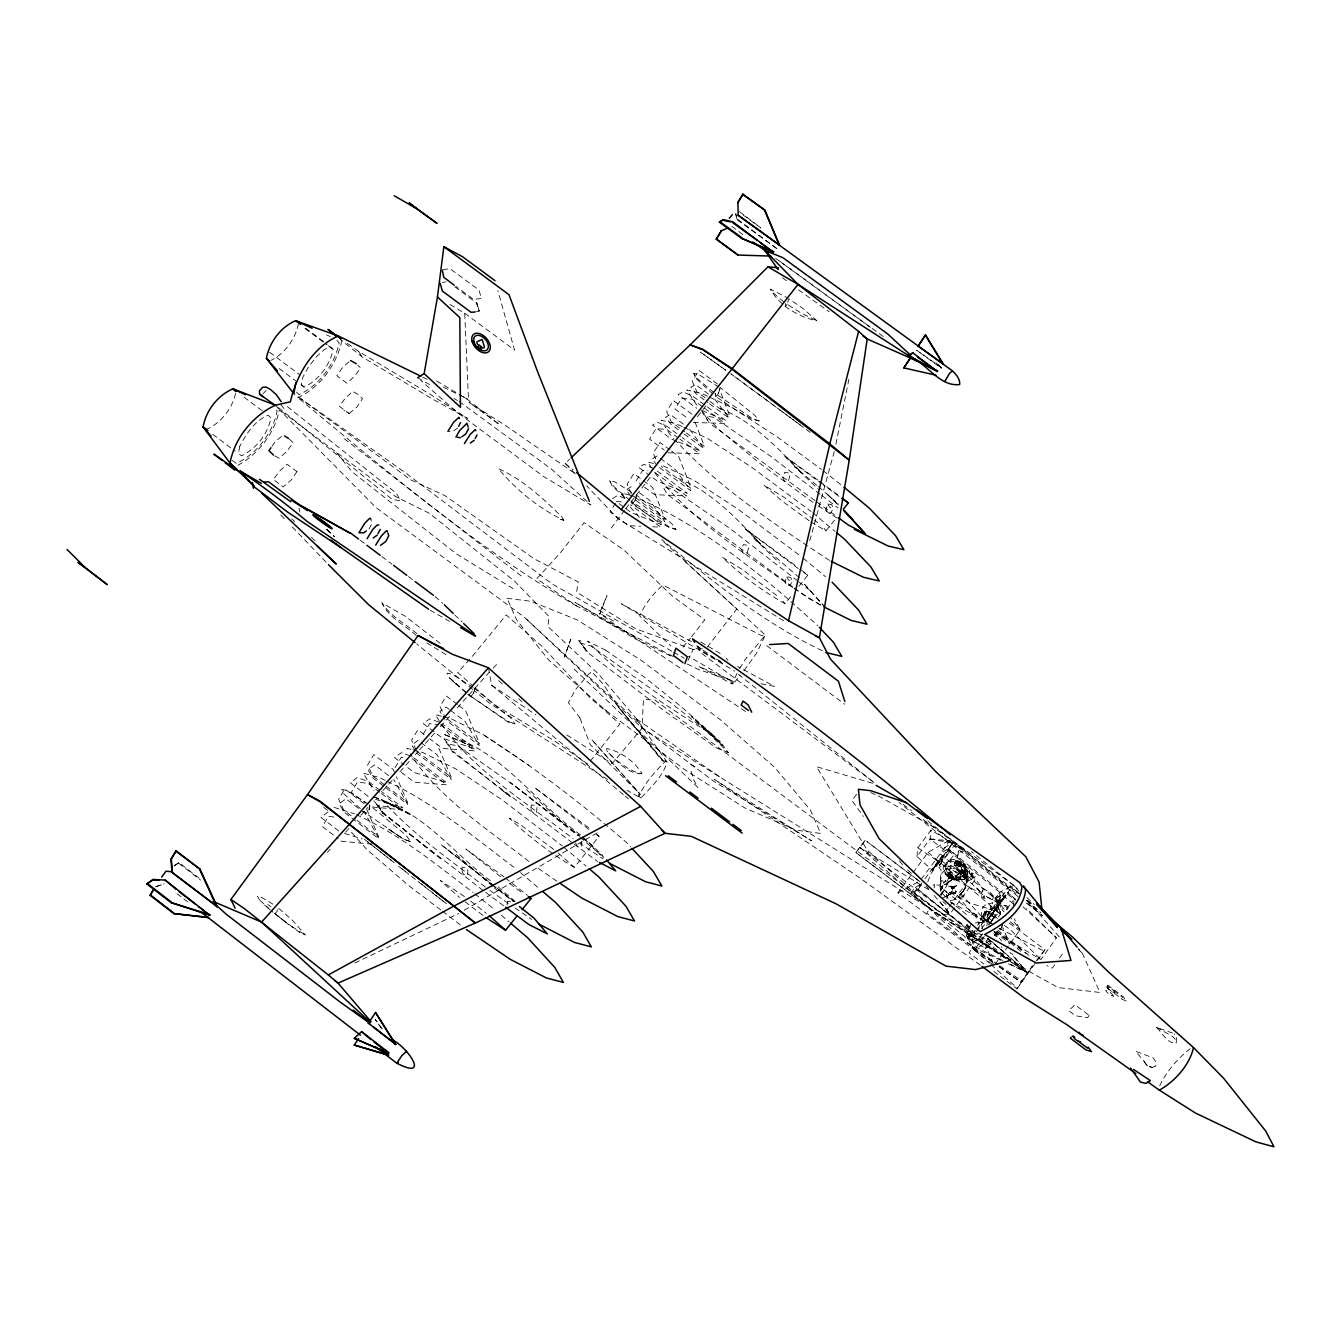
<?xml version="1.0" encoding="UTF-8"?>
<svg xmlns="http://www.w3.org/2000/svg" width="1341" height="1341" viewBox="0 0 1341 1341"><rect width="100%" height="100%" fill="white"/><g stroke="black" fill="none" stroke-linecap="round" stroke-linejoin="round"><path stroke-width="0.75" stroke-dasharray="5 3.75" d="M507.518 903.398L507.518 901.739L509.262 901.219L511.541 902.392M827.917 503.981L829.543 507.267L833.163 507.853L831.655 504.652L827.917 503.981L825.754 509.446L827.363 512.715L830.967 513.285L833.163 507.853M964.229 867.376C965.084 873.41 958.765 878.187 953.183 878.271L951.188 877.031L950.987 877.936C954.658 881.523 962.687 879.763 963.559 874.466A2.716 0.939 -74.4 0 1 963.609 872.22L963.089 867.644L960.324 863.436L964.497 868.046L964.28 877.416L956.451 869.203L965.52 874.567L965.403 873.041L959.938 867.945L953.401 868.499L959.536 870.577L964.28 877.416L966.945 869.421L963.81 876.779L965.017 876.997L960.307 873.494L960.793 874.315L959.469 871.097M786.882 576.764L788.525 580.1L792.196 580.67L790.67 577.418L786.882 576.764L784.921 581.877L786.547 585.196L790.184 585.782L792.196 580.67M966.559 876.612L965.403 873.041L959.804 873.527L957.172 875.422M950.199 900.347C963.341 900.75 968.906 878.606 966.576 875.505M1013.746 906.097L1013.913 900.398L1012.706 900.683L1013.913 900.398M953.133 891.916L949.177 892.352L955.747 893.525L955.815 891.312L954.306 888.396L944.315 884.507L941.885 878.506L940.376 885.814L941.315 889.586L945.841 880.115L941.013 888.228L942.958 884.993L941.315 889.586M575.557 842.835L577.183 846.389L579.396 847.344L581.005 846.959L581.96 841.41M985.417 915.97L986.171 911.142L985.652 912.014L995.173 915.048L990.58 922.625L982.936 918.769L981.327 913.657L982.802 907.639L985.333 904.873L992.91 902.711L990.681 905.98C994.05 919.825 989.004 897.129 991.15 909.466L970.75 903.381L955.882 896.123L947.819 890.407M964.28 877.416L964.715 869.907L963.022 876.243L956.954 879.83M369.446 805.002L369.144 809.713L366.21 813.216L363.713 811.808L403.239 838.896L410.581 841.679L406.189 835.359L371.071 806.293M946.36 894.212L948.154 899.124M506.948 598.304L530.768 601.271L577.032 619.793L641.501 660.526L720.117 719.547L774.428 767.102L810.484 810.165L820.692 833.432L795.884 830.096L744.808 807.919L684.396 769.432L606.199 710.713L548.938 660.292L516.603 619.911L507.032 598.153M916.976 856.513L917.797 847.78L931.023 830.096L952.831 843.221L932.381 870.242L916.976 856.513L930.084 838.946L931.023 830.096M959.05 865.247L956.485 862.481M981.562 928.676L1013.36 885.043L971.303 851.535M990.396 943.762L984.948 947.97L967.615 937.912L968.856 934.878L975.024 931.241L967.9 936.32L973.516 932.213L989.49 941.768L991.15 943.662L987.01 947.769L984.948 947.97L985.92 948.439M984.998 898.353L984.143 895.604L983.406 897.129L986.205 896.743L992.256 899.727L992.793 895.419L990.697 892.804L981.78 887.558L969.325 870.711L969.895 873.762L969.308 869.672L965.269 866.185L960.692 871.097L965.554 877.869L980.774 892.301L981.914 896.911L984.277 898.319M507.082 905.242L507.518 901.739M1172.554 1033.106L1156.462 1027.323C1162.429 1032.872 1166.704 1043.533 1176.124 1043.063L1176.694 1037.012L1174.297 1033.844M965.688 887.356L962.134 892.737L965.688 887.356L966.76 879.763M934.124 887.776L934.694 884.54L933.101 885.144L940.292 884.993L941.03 869.991L939.018 867.577L944.5 855.592L931.023 873.544L927.536 882.512M235.58 393.332C232.278 408.586 220.829 423.169 206.397 429.438M369.06 809.813L369.898 805.203M835.896 444.189L849.322 377.156M298.44 323.617C295.489 338.837 284.879 353.706 270.848 360.444M341.854 340.513C336.842 364.266 320.113 387.448 297.87 397.674L293.863 393.718M275.391 405.183L279.33 409.692L395.712 496.639L429.355 513.285L514.626 581.24L549.173 616.676L547.849 626.532L598.723 674.238L636.791 719.162L667.097 762.141C662.957 776.355 650.72 787.418 640.948 798.063L626.951 790.302M982.685 891.078L982.987 889.753L981.226 893.743L982.685 891.078L982.048 892.151M984.612 911.193L982.936 918.769L984.612 911.21L991.334 912.182M310.659 364.149L316.325 356.823L324.438 349.498L330.607 346.749L333.222 349.515C329.718 365.138 318.789 380.442 304.038 387.096L299.06 383.392M474.764 688.553L473.574 693.431L470.825 696.717L467.741 694.219M942.103 898.269L957.273 891.095L953.25 893.29L951.624 887.004L956.586 885.546L953.049 888.06L951.138 893.257L945.941 896.777L951.138 893.257L953.049 888.06L956.586 885.546M809.78 540.708L834.588 450.425M715.826 396.567L718.39 393.5L720.083 387.398L754.782 415.308L759.14 420.906L752.402 419.381L736.88 410.648L715.826 396.567L715.105 393.349M636.606 495.533L635.031 500.763L632.432 503.847L631.51 501.601M787.67 302.362L788.793 298.725L803.477 308.832L816.904 320.784C799.169 317.197 779.138 305.698 770.455 289.153L787.1 297.652M992.96 912.886C988.803 917.143 994.251 909.584 992.524 913.959L997.386 918.619M969.962 926.832L966.475 936.035L976.449 940.795L982.383 933.872L980.372 937.745L976.449 940.795L971.119 939.924L966.475 936.035L969.359 926.899M718.39 393.5L720.251 387.901M1002.9 923.211L1000.688 929.581L1002.833 923.58M640.948 798.063L638.852 796.386C644.719 782.96 655.464 770.974 665.823 761.001L667.097 762.141M1159.714 1085.791C1166.536 1071.275 1177.582 1058.518 1190.238 1048.712M966.475 936.035L971.202 923.614L983.439 921.703L978.125 923.362L976.03 926.095M966.509 874.047L965.369 875.74L966.241 878.003L967.951 876.226L966.509 874.047L967.951 876.226M966.962 874.148L965.721 875.991L966.593 878.271M967.498 876.126C970.113 849.825 925.726 860.419 951.037 879.109C952.864 880.618 954.289 877.835 956.183 879.009M986.138 911.696L983.556 918.451L992.927 924.519M940.527 891.128L942.639 885.881M958.061 861.458C949.378 859.782 964.246 871.834 958.631 862.933C948.053 859.514 964.481 871.013 959.938 862.531M960.977 864.995C961.698 870.091 953.803 861.006 957.591 861.24M950.886 877.802C953.317 878.875 945.522 871.03 948.02 876.746M950.417 877.584C956.519 880.266 942.958 870.141 948.271 875.991M963.726 874.567L966.241 869.035L964.9 867.543L969.359 873.427L966.241 869.035M688 660.325L693.146 649.463L702.516 648.86M948.137 872.17C954.842 885.429 954.725 865.465 946.796 874.148M948.791 872.639C954.272 883.434 953.233 866.035 947.299 874.835M369.06 529.058L371.993 523.208L370.77 519.068M992.256 899.727L993.43 897.38L992.793 895.419L993.245 897.9L990.278 893.693M941.013 895.637L946.997 885.094L953.92 877.115L953.702 878.59L998.877 903.298L996.883 912.919L990.563 922.625L992.809 918.92M736.98 673.484L732.169 683.91L698.912 666.511L734.851 681.882L740.131 675.411M958.765 866.839L960.575 864.057L959.586 862.263M308.396 367.082L302.898 377.106L301.373 384.465L304.038 387.096M1007.091 981.411L1016.998 988.837L1034.732 962.67M941.801 894.212L944.165 889.938L941.449 893.894M174.213 866.035L178.906 862.598L200.899 879.545M737.6 219.27L778.216 249.61L737.265 219.84L735.84 213.454M395.075 767.605L401.244 757.313L404.865 757.732M946.394 898.235L949.713 892.737M1005.867 896.056L1005.398 895L1003.437 897.112L1005.415 895.771L1000.42 902.811L1005.867 896.056L1005.029 895.486L1001.425 900.465M423.354 733.946L429.573 723.62L438.591 724.643M1005.398 895L1005.214 896.09M615.435 503.21L610.054 511.927L628.611 525.706L640.629 526.242M636.087 480.966L642.574 470.49L647.921 470.892M739.662 668.505L745.345 659.336L765.325 635.064L661.331 539.669M1000.906 960.324L972.678 947.148L969.107 952.915L983.976 964.062M993.731 912.651L991.988 914.411L991.234 913.841L986.708 920.043L987.479 920.613L989.926 917.931L993.731 912.651L992.658 911.897L1000.051 902.577L993.698 910.69M993.396 913.171L992.374 912.903L995.173 915.048M707.227 647.116L736.745 609.099L685.435 561.778M941.768 367.752L916.523 350.202L941.416 368.289L936.219 362.087M947.081 876.478L948.02 875.79M960.575 863.001L959.804 864.14C970.549 867.878 959.787 884.49 952.227 875.438C949.881 879.629 945.958 870.091 951.121 873.762C951.875 881.154 967.766 881.925 967.733 872.605M951.087 878.254L952.68 875.874M951.792 878.657L953.35 876.343M955.546 861.14L954.222 863.118L956.435 863.151M956.351 861.375C950.098 865.683 962.536 869.571 958.781 863.453C953.166 858.776 957.189 868.767 959.133 865.012M271.955 446.318L274.972 442.01L283.068 435.037M1054.747 964.799L1052.367 968.135L1046.801 965.52M1059.507 958.128L1064.268 951.456M994.519 931.945L1040.901 959.536L1056.406 937.895L1026.334 908.343M960.106 878.288C960.407 874.416 966.928 878.573 968.789 879.88C967.9 882.613 957.491 879.562 960.877 876.31M998.207 917.21L1000.487 914.059L995.29 898.604L999.716 892.435L1013.36 885.043L1019.344 890.625M999.011 966.811L1020.803 982.182L1032.436 965.939M1016.998 988.837L1044.974 949.78L1008.834 922.742M995.19 964.196L1020.099 929.749L1014.215 918.669M611.211 528.052L624.403 510.468M865.213 840.237L859.883 847.428L929.883 908.645L926.732 913.037L992.591 961.648M994.352 935.75L996.749 932.431M989.205 918.87L988.434 918.3L992.625 912.601M987.177 919.457L991.401 914.445M1000.101 901.688L1003.822 897.397M987.479 920.613L992.759 913.187M997.067 905.862L999.498 904.069L993.413 912.467L1000.822 903.147L999.665 902.242L1003.621 896.811L1004.392 897.38L1006.152 895.57M984.26 936.387L974.354 950.015L992.591 964.497M1006.873 909.03L1013.075 900.498M921.2 879.31L950.886 839.382L928.106 852.306L897.934 892.771L974.387 949.948L984.78 943.226L988.351 938.298M910.941 893.056L918.166 889.251L922.457 883.451L915.216 887.323L910.941 893.056L966.509 938.046L970.716 932.28L975.477 930.185M982.5 928.726L980.288 919.155L986.674 910.74L998.81 920.58M952.747 842.601L948.238 848.769L940.108 853.831L995.29 898.604L999.85 892.368L944.718 847.646L952.747 842.601L1008.382 887.742L974.237 934.677L966.509 938.046M976.952 929.531L1002.213 894.883L1015.942 906.013M994.368 908.259L996.279 909.684L994.368 908.259L1000.235 900.213L1002.666 901.118M994.888 907.723L1000.755 899.694M997.821 905.091L998.509 904.152M922.021 882.696L914.528 892.788L943.444 914.445L947.97 908.31M949.093 906.784L968.236 880.769L939.438 859.263L923.262 881.02M932.381 870.242L952.831 843.221L930.084 838.946L946.293 851.501M939.337 865.347L950.283 850.663L954.557 853.865L946.897 864.191L941.902 867.258L939.337 865.347L942.622 860.989M787.117 304.172L785.658 306.117L785.424 303.2L800.56 312.721L816.904 320.784M950.283 850.663L946.964 855.072L949.512 856.983M744.087 670.567L756.659 653L765.325 635.064L761.688 635.684L662.873 585.011C653.335 593.543 644.87 604.087 639.657 615.888L670.818 646.01M939.505 895.637L943.695 890.072L940.376 885.814L946.31 892.067L943.829 890.005L988.803 925.005M863.99 841.846L855.86 852.574L929.883 908.645L1006.387 958.899M856.564 794.392L851.937 800.443L863.42 816.468M987.546 919.742L989.541 917.613M625.694 508.826L651.34 475.887M697.504 416.615L706.472 405.083M691.57 636.74L704.779 619.743L672.26 596.007L623.649 549.776L584.089 522.705L560.102 553.163L536.735 578.792L576.731 606.015L674.154 657.04M928.559 889.653L859.883 847.428L855.86 852.574L929.883 908.645M1106.426 987.362L1107.448 986.054L1109.56 987.63M990.01 923.463L997.335 914.143M939.438 859.263L942.203 855.776L947.752 854.485L932.414 869.169L943.645 854.955L956.837 844.076L965.771 850.563L958.362 852.591L957.39 857.603L958.48 850.915L957.876 856.195L964.045 866.521L974.806 880.182L949.914 914.042L943.444 914.445M1000.487 901.973L1002.582 899.694M553.699 849.406L519.654 824.162L509.479 818.194C528.941 836.901 551 853.731 574.3 867.342L599.092 836.315L596.963 834.286M776.69 595.505L742.797 569.824L722.346 557.269C741.07 575.105 762.493 591.079 785.021 603.735L791.358 595.806M798.951 586.302L807.818 575.222L800.376 569.238M810.903 521.967L825.972 530.852L835.912 518.464M1035.939 961.061L1044.974 949.78M954.423 879.21L955.68 877.668M470.708 696.616L473.557 693.23L474.211 688.268L510.603 717.854L515.078 723.922L508.155 722.129L468.68 694.856L507.77 721.274L515.078 723.922M632.248 503.864L634.913 500.679L636.338 494.93L671.657 523.526L675.981 529.41L669.31 527.65L653.603 518.531L632.248 503.864L631.158 501.115L668.991 526.745L675.981 529.41M682.938 647.116L690.397 638.249M590.291 761.185L619.911 723.972L589.638 697.27L542.636 646.932L506.244 614.949L471.144 657.76M966.241 878.003C964.565 881.372 948.07 880.082 956.703 877.048L951.758 879.947L958.765 873.259L956.049 878.841L957.558 873.678L950.652 868.767L949.545 869.136L950.735 867.895L947.986 872.622L954.725 878.221C939.79 883.266 941.851 850.01 959.402 862.129M360.846 815.244L367.82 807.466M383.191 790.352L387.381 785.692M388.773 784.133L392.963 779.473M399.953 771.695L409.726 760.816M415.324 754.581L418.107 751.48M419.515 749.921L434.87 732.823M440.468 726.587L451.632 714.15M457.214 707.931L489.348 672.159M327.388 852.373L330.188 849.289M345.492 832.308L349.666 827.665M469.786 659.252L457.7 672.545L473.021 685.989M262.937 393.902L266.138 390.399M275.006 913.69L276.984 911.578L277.604 907.321L292.338 920.194L305.463 934.995L301.004 933.654L275.006 913.69L288.399 924.435L305.463 934.995M493.153 668.187L498.215 662.873M999.665 902.242L1002.079 900.347M999.498 904.069L997.654 905.276M1000.822 903.147L998.442 905.561L997.687 904.991M994.083 910.975L995.542 909.5L992.658 911.897L994.988 909.516L995.76 910.086M986.708 920.043L989.088 918.183M575.188 473.859L565.198 463.399L569.707 459.108M945.841 884.674L953.92 877.115L945.841 884.674L952.881 878.808L957.122 879.679M349.146 413.548L356.941 406.91L362.523 398.663L358.231 394.455L352.75 391.371L345.291 398.21L339.357 406.239L349.146 413.548L343.95 410.329M349.046 361.835L342.894 367.099L336.826 375.715L346.883 383.224L354.862 376.016L360.645 368.004L357.695 365.138M328.025 812.026L320.935 817.323L340.161 832.023M418.04 740.366L411.721 744.976L415.744 751.53M960.357 864.459L957.943 865.414L956.485 862.9L955.245 863.034L955.982 865.297L958.815 866.47M1001.844 928.911L999.33 928.777M967.9 881.087C981.646 874.952 966.844 874.533 967.666 881.071M457.767 428.03L452.437 431.618L447.944 431.299M174.531 865.481L178.906 862.598M612.451 498.701L617.631 495.399L626.063 498.953M631.209 486.682L626.18 489.851L631.527 497.075M657.04 455.974L652.145 458.974L657.526 466.081M464.254 910.221L599.88 831.319M972.862 875.673C970.247 879.227 977.891 877.483 974.454 874.684C969.979 869.588 970.348 877.617 973.113 875.606M995.29 898.604L1003.923 893.961L948.238 848.769M897.934 892.771L918.116 881.959M977.321 925.29L979.215 924.033L975.393 915.869L978.176 916.557L978.846 915.467L972.225 913.037M354.795 963.006L458.723 913.489M996.195 897.699L1002.213 894.883M971.622 914.495L972.895 913.908M237.843 465.31C258.327 454.314 275.039 432.707 279.33 409.692L375.966 507.535L524.381 617.246L637.981 722.246L636.791 719.162L720.167 777.244M960.072 897.464L964.263 895.537M980.288 919.155L986.59 916.322L992.709 921.267M641.87 773.371C628.409 774.88 615.703 760.28 606.953 751.027L606.568 748.529C620.414 751.245 634.561 761.403 641.87 773.371L639.204 773.757L628.493 768.745L615.016 759.257L606.953 751.027M969.157 927.1L969.442 926.966A1.894 1.777 63.4 0 1 967.129 924.05M918.166 889.251L984.78 943.226L990.748 940.712L987.68 938.231M964.565 879.025L963.458 879.478M155.288 886.82L164.222 883.753M156.679 886.468L163.82 884.021M962.704 870.343C957.323 871.063 953.669 864.224 947.601 866.789L946.008 869.152L948.188 874.734L954.524 878.992M1151.986 1067.453L1155.808 1066.162L1155.959 1061.77L1153.092 1057.881L1135.676 1051.294L1147.578 1065.777L1151.986 1067.453L1146.689 1065.642L1144.208 1061.536L1147.578 1065.777M970.767 874.852C974.102 870.862 970.213 877.835 971.806 872.941M581.877 843.154L580.251 843.539L602.679 858.659M968.118 931.643L974.505 930.168M959.804 873.527L965.403 873.041M442.379 282.398L445.966 281.861M442.882 269.658L450.006 268.686L478.905 290.008L481.52 298.456L473.49 299.395L455.873 286.387M945.455 896.274L946.729 896.19M474.865 312.017L479.139 311.095L476.524 302.831L454.163 286.32M956.485 885.948L951.624 887.004L952.345 889.804M665.823 761.001L662.404 761.018L617.866 706.456L663.912 761.638L616.877 705.031L603.299 684.262L591.683 671.64L588.414 674.355L575.607 689.509L568.366 702.667L579.982 717.904L579.195 716.245L590.342 744.724L640.277 794.291L591.482 739.277L638.266 792.43L638.852 796.386M693.331 422.482L725.129 423.421L703.69 407.647M667.935 452.738L699.784 453.811L679.921 439.161M652.648 526.778L660.644 527.13L630.555 504.803M616.508 501.467L623.649 502.037M968.973 926.799L967.833 926.38M372.094 844.126L341.72 841.343L336.641 837.455M930.084 838.946L949.327 840.757L952.127 844.193M578.843 640.68L587.442 651.709L578.843 640.68L581.206 640.948M333.875 817.021L328.444 816.334L322.41 826.576L335.049 836.248M761.068 683.726L774.377 686.357L737.516 666.477M572.456 842.852L452.638 751.966L443.821 738.824L448.632 744.171L457.767 745.814L517.425 787.854L579.848 836.046L510.234 782.423L578.055 835.812M917.797 847.78L935.398 859.497L940.108 860.369M712.976 394.103L696.096 378.548L693.8 373.452L698.292 374.29L718.709 386.862M387.935 807.047L378.715 805.338L382.705 813.317L483.967 891.095M624.94 497.846L612.049 485.828L609.669 480.631L614.245 481.536L633.455 493.387M653.57 463.483L647.77 462.058L650.921 467.322M629.432 494.997L621.671 493.069L624.856 498.366M631.376 495.483C701.611 524.465 762.258 574.937 817.943 625.878M560.236 519.369L563.807 520.258L561.913 516.888L563.807 520.258C538.965 508.574 515.816 489.599 498.265 468.579C522.705 479.34 543.34 498.718 562.332 517.341M441.256 716.195L435.289 714.636C468.059 768.192 524.784 800.963 573.278 838.829M443.251 716.714L451.213 718.826L483.263 734.633L529.092 765.443M410.933 749.368L406.943 748.295L409.022 751.932M412.927 749.904L422.918 752.586L456.124 769.097L502.339 800.041L562.265 845.903M334.06 807.399L354.443 813.786M872.589 783.312L816.468 766.683L867.074 849.859L918.283 896.358L973.281 936.923L1033.978 974.22L1058.183 987.596L1099.938 992.457L1082.455 953.417L1078.449 948.69M344.469 833.482L362.288 838.863M375.581 799.37L403.004 807.885L381.481 791.492M950.937 877.869C956.988 879.545 958.932 883.82 947.534 876.343M952.898 878.925L955.63 879.83L954.792 879.126M410.581 841.679L403.859 839.449L388.186 828.956L403.239 838.896M410.396 755.905L401.261 752.703L394.589 757.648L404.144 764.89M693.146 649.463L635.936 628.879L576.596 592.102L578.222 581.927L533.802 558.577L444.793 495.533L410.547 479.743L297.199 396.182M438.792 722.095L429.74 718.843L423.27 723.604L442.614 738.254L475.1 748.831L442.245 723.972M759.14 420.906L752.217 418.392L716.714 394.472M968.906 926.296L967.749 925.189M416.28 635.466C405.066 625.074 388.186 617.514 382.017 602.914L405.3 616.273L442.01 644.753M633.136 513.402L661.264 524.532L631.091 502.154M728.414 752.687L716.178 747.792L664.214 710.747L586.436 651.575L580.938 643.211L590.995 646.044L670.735 702.734L720.653 742.143L728.414 752.687L691.487 716.48L722.531 745.579L701.075 725.079L720.653 742.143M967.8 874.902L965.436 868.432M676.585 441.155L671.07 438.859L652.447 425.114L657.375 422.197L667.298 426.555L680.574 436.361M678.429 441.91L700.505 451.045L682.234 437.585M702.231 410.581L725.9 420.588L706.07 405.988M653.855 468.562L643.848 464.254L638.819 467.389L648.843 474.815M870.695 792.548L876.394 795.096M878.288 795.934L934.426 827.363L1013.36 885.043L1018.808 891.178M326.617 334.932L330.255 336.591M1008.432 963.827L1027.256 972.611L1011.868 953.568M707.528 396.215L702.081 393.651L686.743 389.963L697.856 406.742M709.339 397.053L732.907 408.117L776.892 436.697L821.396 469.417M682.083 426.488L676.618 423.907L661.214 420.169L669.628 434.031L673.752 438.524M683.893 427.343L707.562 438.49L751.714 467.288L811.121 511.508M981.897 935.046L978.192 933.302L967.179 937.141L974.387 949.948L972.694 948.69M663.242 465.863L694.336 480.598L738.723 509.647L801.667 556.884M1121.612 998.894L1126.658 1001.308L1123.372 996.732L1107.8 985.149L1106.191 987.378L1121.864 998.877M1156.462 1027.323L1172.822 1036.593L1175.906 1039.929L1176.124 1043.063M957.709 861.274L958.547 861.693M670.634 655.984L633.941 638.165L574.954 602.377L637.813 638.417M687.145 664.013L698.158 669.36L734.851 681.882L732.169 683.91L730.929 681.077L688.486 656.319M422.7 377.089L428.332 379.838M443.351 387.163L465.863 398.143L499.59 424.745L468.998 402.417L505.691 425.617L575.574 473.926M722.531 663.225L702.65 651.357L694.32 643.093M958.463 861.626L962.302 864.275L966.308 869.806M820.474 605.177L794.341 588.598M700.807 641.987L720.804 653.838M1002.884 960.491L965.386 941.835L929.665 908.963L1006.337 958.966M1010.376 964.213L1027.256 972.611L1009.823 952.311M385.102 780.395L379.017 777.428L363.009 773.087L373.988 790.553M386.929 781.3C434.4 803.024 474.161 837.689 515.765 868.582M356.27 814.691C399.232 834.035 435.892 864.241 473.172 892.553M822.217 650.687C763.113 622.677 711.836 580.804 661.649 539.417M716.429 659.169L721.173 661.532M999.162 928.391L1043.952 951.037M720.167 408.569C753.122 421.543 777.361 447.525 801.382 472.485L783.312 454.985M678.345 478.553C711.836 491.711 736.31 518.246 760.481 543.775L742.21 525.773M949.495 876.964L956.669 880.702L962.553 879.042L964.246 877.198L962.771 869.622L961.078 867.426L962.251 870.426L962.017 867.174L957.273 862.699L950.082 860.989L946.26 865.314L944.651 872.237L950.015 877.349M460.55 739.746C508.943 760.129 539.099 805.723 581.206 835.359M389.594 803.661C430.645 819.887 456.895 856.765 491.946 881.825M446.033 654.576L426.22 642.624M691.42 641.601L621.369 603.819L734.6 671.053M613.709 621.151L599.611 613.273L607.02 595.555L599.762 614.329L599.611 613.273L613.39 623.565L745.596 711.535M671.707 651.173L552.257 584.056L406.105 473.289L297.266 396.131M673.517 652.195L684.379 658.297M274.905 455.89L279.096 458.253L287.058 451.079L293.21 442.631L288.566 438.457M950.048 901.621L981.646 919.54L987.01 925.793M690.632 764.487L697.219 768.242M417.654 377.726L430.327 384.968M453.845 398.428L457.449 400.49M459.259 401.529L551.151 468.864L590.928 504.97L543.44 476.424L456.728 411.955L420.789 380.458M430.126 610.172L451.649 622.542M436.579 380.961L461.405 395.645M463.181 396.701L468.495 399.853L464.724 313.241L449.386 304.089M714.669 658.129L697.387 646.161M999.213 928.71L1000.688 929.581M347.487 343.43L358.852 351.593L430.226 394.321L467.523 418.375L433.244 399.484L362.036 356.874L340.949 339.876M596.376 834.672L599.092 836.315M576.731 606.015C475.988 547.648 387.398 471.429 297.87 397.674M513.134 588.649L456.124 553.699L352.096 471.831L334.362 449.973M783.613 620.782L618 518.699L586.604 485.811M566.925 735.019L612.049 763.7L642.004 728.297L643.445 699.549L654.794 699.985L926.413 902.761L1010.326 960.575M1006.806 958.295L924.066 904.907L642.004 728.297L636.791 719.162M991.368 923.513L983.556 918.451L992.809 924.452M818.161 505.808L837.052 518.112M829.409 560.404C775.165 524.415 719.346 488.292 675.126 440.016M987.915 938.482L1027.256 972.611L1008.08 960.106L1027.256 972.611L988.082 938.247M792.598 587.459C743.115 551.889 688.57 518.732 651.994 469.048M807.818 575.222L799.689 569.556M607.691 779.624L490.286 703.757L474.362 690.833M488.459 667.801L491.661 685.268L535.981 714.854M484.202 735.287C534.154 767.354 581.458 803.427 626.281 842.299L630.555 846.892M556.884 881.205L535.327 866.353M272.894 904.136L260.875 896.945L257.388 896.174L259.685 900.062M508.323 903.465L486.934 888.295M515.028 908.008L531.79 919.373M809.193 520.794L782.021 500.964L763.85 485.073L784.15 497.377L812.83 518.816M364.266 811.892L366.21 813.216M972.678 947.148L998.022 964.581M999.716 965.755L1021.691 980.858M473.138 687.43L451.733 674.054L446.972 673.148L448.967 677.339L466.282 692.576M587.827 764.068L553.9 740.55L494.494 704.796L474.563 687.33M368.272 804.064L346.598 790.369L341.754 789.514L343.732 793.771L362.724 810.668M992.306 962.084L972.208 947.903L989.34 963.173M798.599 289.891L829.274 311.783M962.67 911.31L968.688 916.607M416.95 633.639C405.25 623.783 390.214 616.022 382.017 602.914M739.494 211.627L760.833 227.92L742.512 214.594M780.177 261.529L884.641 337.546M731.784 226.344L745.194 236.251M775.634 258.394L870.359 327.321M814.909 500.612L709.255 422.935L702.064 412.039M816.585 501.836L836.583 516.436M999.229 966.475L1020.803 982.182M838.93 496.354L822.921 484.637M798.297 568.55L745.378 529.041L797.409 566.958M717.418 383.928L698.946 370.351L692.207 381.213L696.8 391.689L708.366 400.188M823.056 470.624L842.399 485.861M708.601 394.153L695.577 384.565L690.917 387.197L696.348 394.053L707.88 402.535M817.926 480.095L786.446 457.465L821.43 483.548M961.748 863.855L964.598 867.174M781.082 410.799L730.845 373.787L784.384 413.346M782.758 412.039L787.787 415.744M789.463 416.967L794.475 420.672M796.152 421.912L801.18 425.6M819.619 481.352L839.617 496.12M710.009 401.412L729.839 415.995L719.614 389.577M709.523 403.758L729.303 418.308L713.814 397.975M704.411 404.781L692.828 396.266L683.022 391.874L678.228 394.623L696.767 408.284M702.047 406.44L692.157 399.149L681.513 398.461L675.026 408.988L688.101 418.627M812.998 502.456L758.771 462.528L718.357 429.053L699.214 408.217M691.939 414.235L673.383 400.573L666.661 411.419L671.305 421.929L684.564 431.718M683.407 424.125L670.316 414.486L665.522 417.286L670.902 424.242L682.485 432.774M686.223 432.942L704.478 446.402L694.152 419.917M684.145 433.998L704.008 448.648L688.637 427.98M792.464 586.788L667.332 494.393L663.259 487.185L672.042 488.744L729.906 528.438L797.392 580.687M794.14 588.029L807.6 597.918L824.816 607.02L803.326 582.983L823.558 605.529M786.061 414.587L791.073 418.291M792.749 419.532L797.761 423.236M799.437 424.477L804.466 428.181M806.142 429.405L811.154 433.126M678.261 437.937L666.678 429.388L656.017 428.651L649.564 439.161L664.331 450.073M669.93 449.889L659.94 442.513L653.218 453.325L657.895 463.869M671.606 451.129L678.596 456.292L691.252 488.526L661.23 466.333M464.724 313.241L514.575 350.085L497.813 290.578M660.325 458.404L675.445 469.585L690.799 490.689L659.185 467.322M657.191 471.026L687.229 493.253L657.543 481.251L650.519 476.055M654.928 472.518L686.558 495.919L654.576 494.645L639.389 483.397M232.211 460.382L236.402 463.483C256.684 453.878 272.793 433.143 277.101 411.117L274.486 408.804M589.001 829.593L534.523 787.485L590.124 828.805M639.473 492.801L649.698 500.394L664.935 521.85L633.187 498.316M635.181 497.394L665.32 519.755L652.531 487.42L633.807 473.557L627.102 484.352L631.829 494.913M619.173 503.68L624.202 507.418M625.878 508.675L631.259 512.648M574.132 844.092L597.633 861.542M520.744 891.765L506.932 881.506M464.422 896.542L440.217 880.367L459.46 897.447M470.725 901.219L486.297 913.305M482.877 915.35L462.561 899.878M305.647 328.159L327.271 344.268M305.061 328.545L326.601 344.57M328.243 345.81L333.222 349.515M485.643 892.335L503.914 905.946M269.491 352.163L299.563 374.625M1113.684 990.714L1122.87 997.587M279.196 368.54L297.417 382.151M859.883 847.428L1027.256 972.611M980.338 965.168L861.023 878.707L714.418 779.456L811.506 840.773L714.351 781.702L638.433 724.71L524.381 617.246M903.08 804.382L911.427 810.651M923.128 819.418L964.917 850.747L1017.232 894.548M1007.627 894.313L1015.422 900.163M1000.235 900.213L1002.146 901.655M991.887 915.92L995.005 918.267M1004.392 925.307L1010.661 930L1040.901 959.536M244.096 397.238L264.931 412.844M993.882 971.487L998.827 975.209M1000.487 976.449L1005.432 980.17M766.666 645.608L844.679 704.243M360.26 540.322L365.255 544.06M381.867 556.565L391.84 564.058M408.469 576.546L413.464 580.301M435.071 596.544L442.848 603.366M212.75 434.316L235.195 451.179M500.646 876.779L465.88 849.021L503.931 876.863M457.331 704.394L446.285 696.046L439.999 706.456L445.028 717.334M458.924 705.584L465.578 710.613L479.525 743.4L446.67 718.575M449.185 709.372L446.067 707.009L439.932 711.434L444.994 719.497M450.744 710.546L465.092 721.391L479.391 745.495L446.637 720.737M782.44 277.738L788.86 282.599M918.82 880.802L866.839 841.444L914.478 877.517M916.121 878.757L921.049 882.479M440.401 724.844L474.815 750.893L442.446 748.412L429.606 738.69M424.209 734.6L417.856 729.789L411.603 740.182L415.861 749.267M421.158 742.746L437.149 754.849L451.28 779.356L416.749 753.173M416.699 751.094L451.33 777.344L437.233 744.473M413.883 757.799L446.871 782.826L414.034 772.399L405.736 766.097M412.089 758.587L446.654 784.82L414.252 782.172L401.361 772.366M528.974 861.525C487.135 828.503 439.63 799.035 410.061 753.709M388.689 775.634L374.558 764.89L368.004 769.65L372.932 777.948L384.481 786.731M384.347 784.736L372.764 775.919L367.602 764.99L373.787 754.614L393.215 769.382L395.595 774.863M386.007 785.994L407.513 802.354L396.4 776.707M386.124 787.988L407.58 804.298L393.734 779.473M379.821 790.235L368.239 781.417L357.125 777.596L350.219 782.708L369.714 797.56M379.771 792.213L368.205 783.412L357.376 782.088L351.292 792.38L365.456 803.175M381.414 793.47L402.887 809.813L370.183 806.779M514.357 901.672L440.753 844.411L514.257 901.621M485.341 887.088C448.648 858.659 409.525 832.191 379.319 796.554M363.914 803.544L344.754 788.927L338.619 799.286L343.832 810.249L355.466 819.116M474.764 893.777L495.231 910.07M358.533 808.405L345.944 798.8L339.206 803.745L344.084 812.177L378.866 838.728L365.188 813.484L360.109 809.612M357.125 820.39L378.732 836.868L366.68 809.31M996.916 931.224L1026.183 953.602M278.526 407.647L392.159 499.388L400.624 500.813L396.316 493.186L286.555 405.971M440.837 910.003L408.904 885.781L366.445 849.121L349.062 829.492M442.446 911.226L461.656 925.91M820.139 494.226L771.192 456.627L713.865 417.42L705.198 415.827L709.255 422.935M821.765 495.483L838.075 508.021M955.999 906.181L961.296 910.237M505.473 878.053L527.482 895.352M178.588 863.151L200.58 880.098M713.881 392.628L695.795 377.257L693.8 373.452M799.035 581.96L812.21 592.152M950.953 902.275L954.742 905.209M267.831 904.521L270.882 906.868M177.163 893.726L182.125 897.548M183.767 898.822L188.729 902.644M344.369 438.809L522.839 577.183M927.821 820.977L1018.573 893.894M1018.054 896.593L898.99 802.454M1026.234 902.979L1042.594 915.786L1025.161 901.186M783.815 301.943L771.947 291.818L770.455 289.153M323.734 807.316L328.595 811.137M367.585 841.762L372.48 845.584M374.105 846.875L379 850.714M380.626 851.988L385.504 855.826M387.147 857.1L392.025 860.939M401.797 868.616L406.692 872.455M421.359 883.97L427.863 889.083M429.506 890.357L434.383 894.196M436.009 895.47L440.904 899.308M442.53 900.599L447.425 904.437M630.019 500.428L611.647 484.621L609.669 480.631M364.316 839.198L369.211 843.036M370.837 844.327L375.715 848.166M377.341 849.44L382.219 853.295M383.861 854.569L388.739 858.408M390.365 859.698L396.869 864.811M398.495 866.102L403.39 869.94M405.016 871.214L409.893 875.07M411.519 876.343L416.414 880.182M418.04 881.473L431.048 891.715M432.69 892.989L437.568 896.844M439.194 898.118L444.072 901.957M949.998 878.271L955.932 880.719M579.698 837.119L605.26 858.391M503.16 791.056L510.318 796.722L453.375 751.446M447.995 849.926L490.186 883.367M491.812 884.658L512.899 901.37M274.57 913.439L288.399 924.435M814.456 520.107L817.725 522.705M738.422 674.272L874.6 782.976L700.857 652.765L696.717 645.842M998.844 912.752L1000.487 914.059L999.85 892.368M1010.293 921.904L1020.099 929.749L1011.097 918.183M994.72 931.861L1009.84 943.947L1002.699 927.352M987.278 938.817L1003.923 952.127L1001.526 946.612M440.753 858.927L383.342 813.015L373.888 800.845M433.512 853.228L383.342 813.015L374.944 801.884L382.705 813.317M565.198 463.399L573.278 469.92M466.199 692.979L449.788 678.11L457.113 685.184M558.158 852.977L574.3 867.342M270.245 909.969L258.897 899.241M928.106 852.306L1000.487 914.059L995.692 898.386L1009.32 909.433M1000.285 914.193L992.642 908.008L986.305 910.908L990.194 928.24M997.788 930.134L1029.57 955.898M980.657 919.004L986.725 923.915M915.216 887.323L970.716 932.28L974.387 949.948L971.068 932.129M472.77 689.542L416.699 643.898M498.198 886.904L515.011 901.286M1019.579 893.659L1010.024 885.848L1019.294 893.877M1027.558 900.18L1033.928 905.41M996.715 931.509L1023.636 953.585M812.713 512.815L835.007 531.304M803.259 558.225L825.687 576.848M491.661 685.268L623.582 794.811M625.191 796.152L628.409 798.817M1008.164 907.069L1006.186 905.41L1003.588 905.628L1001.895 907.421L1002.263 910.019L1004.158 911.796M816.77 485.241L794.459 466.534L818.932 489.683M818.362 486.565L838.443 504.149M1015.523 899.191L1007.812 892.67L1015.405 899.727M264.646 905.125L273.044 912.215M563.84 847.261L586.101 866.118M520.543 872.656L539.669 888.915M1026.217 900.431L1039.996 912.198M501.383 915.333L509.077 921.887M1027.022 900.582L1040.934 912.634M456.057 854.267L492.851 886.535M494.36 887.876L497.394 890.541M604.59 709.272L606.199 710.713M990.898 964.548L1017.383 988.133M935.398 859.497L938.599 862.38M907.689 869.974L912.299 874.097M942.941 901.638L946.008 904.387M799.387 577.72L753.458 537.959L779.59 562.985M498.651 680.574L503.294 684.782M518.799 698.795L521.9 701.611M526.611 789.732L567.042 826.827M582.681 836.717L602.645 855.273M291.735 518.9L294.802 521.733M1026.854 897.598L1034.347 904.572M1022.999 906.801L1056.406 937.895M965.269 866.185L966.09 866.957L961.815 862.85L958.614 862.514L947.417 867.057L941.533 873.796L939.756 885.529L940.846 890.91L945.338 896.861M326.818 529.661L334.445 536.786M296.562 392.276L299.06 394.623C319.309 385.521 334.412 364.434 339.189 342.961L336.876 340.396M574.199 669.058L697.89 787.368L694.018 780.428L690.38 769.214M311.464 537.339L315.889 541.58M327.07 529.444L334.563 536.685M454.75 614.916L462.192 622.123M838.058 504.702L826.324 493.253L837.622 504.35M326.668 529.594L329.618 532.528M935.867 362.64L941.416 368.289M1078.298 949.16L1082.455 953.417M590.794 845.182L603.316 858.056M280.772 514.994L286.555 521.012M292.338 527.03L327.036 563.136M630.169 507.082L641.283 519.218M469.333 695.04L470.825 696.717M1026.971 900.398L1061.016 938.784M980.053 891.698L976.013 887.105L976.617 887.792M967.967 926.313L967.263 925.273M993.715 933.587L996.413 936.705M926.128 886.099L928.777 889.2M934.09 895.386L949.998 913.925L938.968 900.482M726.034 658.045L728.046 660.409M952.211 875.422C941.03 866.504 952.579 884.423 952.227 875.438M962.201 872.924L960.692 871.097L966.76 870.963L963.056 873.745L963.693 875.79M899.392 860.872L903.314 865.632M960.407 893.475L987.747 923.128M993.932 931.358L1001.61 940.879M280.805 404.647L285.214 410.111M956.451 869.203L959.821 873.427M995.692 898.386L1005.968 911.595M783.127 601.237L785.021 603.735M824.095 528.371L825.972 530.852M382.453 1029L375.279 1019.478L382.118 1029.536M971.622 912.852L955.144 892.603L955.747 893.525M358.852 351.593L362.036 356.874M448.632 744.171L452.638 751.966M995.123 931.911L998.324 939.253M984.78 943.226L994.1 965.704M735.505 214.024L737.265 219.84M715.34 393.751L715.91 396.467M298.993 508.071L299.814 512.128M969.442 926.966A1.894 1.777 63.4 0 1 967.163 924.335M530.801 808.858L532.411 812.395L536.467 813.149L537.037 807.45L535.428 805.522L531.371 804.952L530.801 808.858M461.941 870.778L463.533 874.382L467.657 875.12L467.841 869.706L466.232 867.744L462.125 867.191L461.941 870.778M782.876 477.748L784.401 481.101L788.307 481.737L790.05 474.748L788.474 472.954L784.753 472.283L782.876 477.748M741.657 549.726L743.182 553.129L747.138 553.766L748.68 547.078L747.105 545.251L743.333 544.58L741.657 549.726M239.788 446.335L238.396 453.593L241.497 455.806C256.215 448.849 267.915 433.797 270.999 417.805L268.133 415.241C254.673 420.722 246.191 433.881 239.788 446.335M971.437 876.595L973.03 878.104L971.437 876.595M570.813 639.221L564.31 657.157L570.813 639.221M948.037 873.745C949.294 880.869 955.278 873.712 948.037 873.745M949.193 877.215L945.371 884.239L953.283 878.154L949.193 877.215M966.593 875.12L967.431 877.45L966.492 875.271M296.964 471.63L291.047 480.262L283.253 486.884L273.363 479.458L279.28 471.429L287.091 464.221L296.964 471.63M1089.194 1015.422L1087.601 1017.685L1075.549 1015.774L1068.693 1010.628L1074.996 1004.795L1089.194 1015.422M1006.672 908.997L1007.024 909.868L1006.672 908.997M963.006 891.614L958.262 896.106L963.006 891.614M954.306 888.396L951.741 888.647L950.283 884.255L951.825 888.329L954.306 888.396M965.386 873.712L963.056 873.745L960.692 871.097L965.386 873.712M964.313 876.83L959.972 873.645L964.313 876.83M947.802 868.951L945.941 868.75L949.026 869.102L947.802 868.951M457.03 739.511L442.966 733.913L470.473 745.68L457.03 739.511M386.728 801.834L372.53 796.185L411.603 815.211L381.414 799.99L399.92 808.891L386.728 801.834M958.061 847.026L955.077 845.685L965.771 850.563L958.061 847.026M605.763 650.234L587.542 641.166C623.833 680.256 670.45 707.931 714.988 736.595L681.144 706.64L645.323 677.808L605.763 650.234M978.662 944.349L967.615 937.912L978.662 944.349M725.749 370.183L700.354 352.08L725.766 370.183M592.99 846.188L581.407 837.27L592.99 846.188M477.295 303.787L476.524 302.831L479.139 311.095L477.295 303.787M1114.79 992.91A8.214 8.08 21.9 0 0 1107.13 987.194A13.645 11.935 27.4 0 0 1114.79 992.91M1113.348 996.145A10.041 9.404 49.5 0 0 1105.671 990.412A9.169 6.303 31.7 0 0 1113.348 996.145"/><path stroke-width="1.5" d="M417.654 377.726L424.158 373.619L437.451 296.964L443.854 246.71L462.477 256.684L495.013 280.671M254.337 486.263L230.082 463.198L203.145 427.075C205.709 410.832 217.795 395.377 232.865 388.823L275.391 405.183L290.36 401.847C296.428 375.145 312.453 347.369 338.25 335.937L420.823 376.184M295.774 382.839L293.863 393.718L266.423 358.365C269.223 342.525 280.671 326.936 295.657 320.717L338.25 335.937L340.648 338.988M367.082 538.696L372.832 529.377L377.072 525.069L378.866 524.985M375.664 545.133L381.431 535.83L385.655 531.505L386.895 530.65L387.432 531.572M447.944 431.299L453.727 422.097L458.957 417.302L459.36 418.56M1041.974 909.818L1039.074 882.009L1025.831 856.748L935.767 771.628L830.431 659.101L819.401 637.746L788.542 620.715L829.895 443.921L732.203 368.691L702.919 349.381L690.196 344.855L571.216 457.683M464.422 443.553L470.205 434.367L475.418 429.539L475.787 430.662M455.957 437.082L459.561 430.662L466.953 423.253L468.16 427.041M829.761 444.072L858.609 331.395L798.012 284.359L767.991 266.809L690.196 344.855L702.667 349.683L731.868 369.077L849.222 460.181L819.401 637.746L815.596 636.02M731.868 369.077L798.012 284.359L765.007 250.499L782.842 257.656L887.641 333.892L910.539 355.164M684.933 663.711L687.33 656.755L675.898 648.206L673.517 655.565L683.139 662.739M161.607 877.115L165.949 871.197L172.285 871.784M458.672 426.237L460.483 422.633M475.167 438.473L477.044 434.886M377.927 533.701L380.207 529.377M468.596 428.6L465.763 433.981L461.857 436.747M146.89 883.987L153.26 879.445L165.228 880.115L209.716 915.232L170.944 902.56L146.89 883.987L153.26 879.445M208.224 917.63L173.794 913.607L150.108 895.319L153.93 888.731M170.91 859.43L176.157 850.814L200.094 869.253L217.192 906.617L172.034 872.354L170.91 859.43L176.157 850.814M150.108 895.319L153.377 890.106M165.228 880.115L176.107 889.301M170.944 902.56L210.034 914.696M719.329 222.137L723.436 219.689L732.672 221.785L773.455 252.259L741.389 238.195L719.329 222.137L723.436 219.689M716.262 239.218L721.408 230.753L716.262 239.218L737.986 255.041L770.723 256.081M742.914 194.21L737.667 202.826L742.914 194.21L764.89 210.185L779.507 245.001L738.17 215.264L737.919 202.709M741.389 238.195L773.791 251.706M1071.224 1037.062L1070.453 1038.286L1085.975 1049.919L1091.524 1051.646L1088.121 1047.137M354.292 1038.336L388.538 1053.221L354.292 1038.336L361.601 1031.631L388.89 1052.685M361.601 1031.631L370.887 1039.593M380.408 1049.165L388.404 1055.333L354.275 1045.058L358.583 1038.638M368.188 1023.602L375.547 1012.489L395.779 1044.304L368.54 1023.3M908.243 356.522L912.752 352.8L937.393 371.524L908.243 356.522L912.752 352.8M935.884 375.162L903.851 367.903L910.975 357.024M918.132 346.095L925.525 334.948L943.31 364.098L918.132 346.095L925.525 334.948M911.176 356.874L903.851 367.903M443.636 648.675L418.04 635.517L307.508 794.593L230.887 899.509L235.111 908.125M270.949 447.743L268.938 450.626L273.497 455.102M729.303 218.281L732.337 214.694M576.513 472.535L621.235 509.58L732.203 368.691M485.995 917.613L505.574 930.218L517.006 915.97M522.085 909.634L530.986 898.554L528.857 896.458M843.355 509.178L848.333 502.976L842.902 498.668M334.814 980.606L338.066 983.104L475.334 923.01L319.862 801.08L307.508 794.593L319.56 801.432L349.28 824.397L488.459 667.801L640.646 806.377L665.035 833.297L691.336 836.331L836.08 903.817L945.992 966.14L975.594 969.593L1008.398 961.061M370.183 1022.261L261.579 922.088L349.649 823.927M354.275 1045.058L388.739 1055.015M375.547 1012.489L395.444 1044.622M373.2 538.009L377.156 535.143M380.458 545.418L385.739 541.58L388.773 535.797L387.884 532.98M470.322 443.033L474.228 440.267M366.361 530.952L363.662 532.846L358.986 532.712L364.718 523.275L368.976 518.967L370.217 518.129L370.77 519.068M173.794 913.607L208.609 917.361M175.755 851.082L200.094 869.253M172.034 872.354L217.192 906.617M230.887 899.509L244.129 908.427L328.31 974.941L454.163 905.896M737.986 255.041L716.496 239.084M349.28 824.397L454.012 906.097L640.646 806.377M742.663 194.344L764.89 210.185M738.17 215.264L952.026 370.585C955.815 373.854 960.508 379.436 959.62 384.549C939.79 386.929 927.385 364.35 910.941 356.857M398.16 1062.575L396.819 1063.245L375.363 1046.667M406.558 1051.243L401.831 1055.669L396.819 1063.245C432.439 1081.5 405.066 1044.304 391.723 1039.811M275.391 405.183C252.862 415.676 234.189 438.591 230.082 463.198L237.407 469.87M721.156 230.87L728.331 227.802M1147.594 1081.818L1159.362 1090.149C1174.682 1081.584 1189.802 1064.888 1193.49 1047.572L1108.353 971.856L1072.18 936.705L1051.461 919.742M263.657 482.039L268.669 481.838L298.155 504.015M474.865 312.017L471.06 312.269L442.362 291.064L440.2 283.286M769.516 644.585L788.19 643.462L838.427 681.194L844.847 701.494M152.941 879.998L158.925 880.333M767.991 266.809L778.501 267.814L778.048 269.658L765.007 250.499L768.376 252.946L765.007 250.499M259.517 479.29L290.762 501.769M457.482 437.267L460.55 437.669M723.117 220.242L730.493 221.919M825.838 652.497L841.813 656.352L833.331 642.104L819.334 627.353M927.436 818.546L906.265 802.689L870.795 790.704L858.391 789.279L860 804.885L879.093 838.678L928.056 885.982L980.17 931.66C997.888 922.39 1020.149 908.343 1021.976 886.619L1019.797 882.596L916.624 809.897M488.459 667.801L452.537 654.341L418.04 635.517M302.446 506.831L349.766 532.93L296.579 503.076M213.068 901.42L261.579 922.088M312.051 328.243L295.657 320.717L300.652 324.438M235.899 391.522L232.865 388.823L245.688 394.824M854.234 529.309L888.111 546.005L903.901 549.693L895.553 535.679L869.354 508.172L843.975 487.169M831.202 561.292L863.42 577.25L879.26 580.988L870.879 566.908L844.562 539.233L836.6 532.628M824.078 606.97L851.066 620.397L866.99 624.202L858.542 610.038L832.091 582.178M908.595 355.968L937.761 370.988M609.585 863.319L645.541 881.741L661.901 886.032L653.335 871.399L631.98 848.434M599.444 862.481L615.737 870.862L606.568 859.95M538.495 923.932L574.535 942.455L591.347 946.897L582.782 932.029L555.61 902.476L542.854 891.631M865.414 533.969L843.925 510.418L865.414 533.969L848.25 524.951L838.259 517.643M291.282 500.126L294.802 502.07M293.746 501.635L307.508 510.636M350.588 360.528L356.22 363.696M394.22 195.752L415.609 208.056L437.032 223.394L409.173 202.877L415.609 208.056M876.126 785.357L906.265 802.689M460.617 627.689L474.965 635.936M428.584 609.2L340.832 547.514L287.946 512.296L254.388 487.034L240.123 471.043L261.361 483.347M528.203 896.894L530.986 898.554M284.694 436.009L288.566 438.457M275.458 405.535L259.584 394.153L259.433 390.801L262.635 387.298L266.088 387.063L270.614 389.594L276.263 394.606L281.241 401.73M1159.362 1090.149L1195.351 1112.996L1255.93 1141.878L1273.95 1146.79L1265.787 1131.133L1223.461 1078.063L1193.49 1047.572M798.012 284.359L916.657 360.83L867.208 338.988L862.732 335.719M621.235 509.58L788.542 620.715M848.333 502.976L841.695 498.332M560.22 883.451L581.927 898.135L617.815 916.573L634.528 920.982L625.945 906.231L598.807 876.897L589.269 868.817M466.45 929.564L510.234 959.335L546.474 977.991L563.388 982.433L554.805 967.431L527.533 937.661L510.603 923.211M475.569 635.936L307.24 521.548A448.883 221.181 45.1 0 0 240.123 471.043M244.163 475.1L213.889 454.113L221.952 460.298M1135.827 1073.504L1066.9 1024.725L1024.574 998.157L981.981 966.375M259.584 394.153L263.238 396.768M369.781 1023.25L340.43 1002.263L226.26 914.244L215.717 904.722M340.983 338.77L327.992 329.433L336.088 335.971M211.073 436.16L203.145 427.075L206.397 429.438M742.126 833.13L665.572 775.701M85.17 567.545L78.013 562.382L107.23 584.626L85.17 567.545L67.05 549.475M913.405 358.483L916.657 360.83L908.226 354.711M732.337 222.338L757.011 240.29M760.297 242.687L773.455 252.259M917.395 356.974L937.393 371.524M752.854 241.967L767.84 252.577M719.664 221.583L741.724 237.625M454.264 285.214L443.737 277.285L442.396 270.329M505.591 907.187L528.857 924.519L547.346 933.906L533.986 918.099L519.386 906.516M748.462 710.479L741.171 705.031L743.031 701.092L748.11 704.863L751.731 712.205M232.865 388.823L236.066 391.22M1078.281 1041.203L1087.517 1048.142M668.237 775.769L676.535 782.004M689.81 791.961L698.125 798.197M711.4 808.154L729.655 821.865M732.974 824.346L741.271 830.582M350.286 532.83L358.6 539.065M366.914 545.318L380.207 555.308M393.516 565.299L406.809 575.306M415.123 581.541L433.411 595.287M203.145 427.075L207.939 430.696M330.925 540.054L340.832 547.514M1133.665 1069.498L1150.36 1080.595L1145.901 1083.377L1140.504 1082.137L1130.58 1068.039M847.864 515.531L852.759 519.302M225.187 462.779L234.859 470.205M353.186 1010.091L369.697 1022.814M373.351 1027.005L395.779 1044.304M179.308 891.782L195.317 904.119M198.518 906.6L209.716 915.232M374.089 1042.074L388.538 1053.221M200.278 911.562L360.494 1035.202M147.208 883.417L171.262 902.007M150.51 895.05L174.179 913.338M950.283 834.773C867.158 765.895 782.423 698.929 692.559 638.919L694.638 642.373M454.012 906.097L475.284 923.061L665.035 833.297L662.219 830.515M489.264 915.702L505.574 930.218M415.09 642.59L368.473 604.556L328.478 564.645M829.895 443.921L849.272 460.131L867.208 338.988L858.609 331.395M328.31 974.941L338.066 983.104L371.021 1021.725M1061.016 930.051L1071.828 939.438L1061.334 929.665M437.451 296.964L459.812 317.582L460.432 407.278L424.158 373.619M261.914 493.454L336.189 564.041L316.761 545.469M444.34 604.808L453.258 613.457M463.668 623.565L474.094 633.673M269.256 361.115L266.423 358.365L277.436 370.837M843.925 510.418L851.736 518.213M1077.108 947.115L1061.083 928.223L1036.593 903.348M1036.61 904.471L1057.479 927.586L1023.284 885.915L1025.63 889.821C1023.77 911.31 1002.029 925.223 984.612 934.493L1036.174 963.006L1070.99 960.458L1061.083 928.223M944.768 381.481L949.562 373.334L952.361 371.038M925.324 335.099L943.109 364.266M199.708 869.521L216.806 906.885M589.386 501.333L537.221 370.736L508.993 294.718A421.392 11.114 36.8 0 0 443.854 246.71M764.655 210.302L779.255 245.135M252.494 482.509L253.415 488.258M171.313 859.179L172.268 870.259M1080.511 1041.806A8.297 6.252 43.1 0 1 1072.817 1036.04A13.779 6.47 39.8 0 1 1074.728 1037.096M1083.159 1035.353A10.091 9.471 50.8 0 1 1079.002 1032.235M327.103 524.884L319.493 519.302L327.103 524.884M479.642 345.375L477.865 346.95L481.033 349.163L480.816 346.246A2.397 1.492 48.8 0 0 483.498 348.006A2.397 1.492 48.8 0 0 484.051 345.693L482.106 339.407L477.832 341.402A2.313 1.442 48.9 0 0 477.094 343.497A2.313 1.442 48.9 0 0 479.642 345.375M330.104 527.264L314.984 516.285L330.104 527.264M472.116 341.385A11.466 7.174 48.9 0 0 487.705 352.297A11.466 7.174 48.9 0 0 483.296 335.501A11.466 7.174 48.9 0 0 472.116 341.385M473.976 341.737A9.069 5.666 48.9 0 0 486.314 350.387A9.069 5.666 48.9 0 0 482.81 337.077A9.069 5.666 48.9 0 0 473.976 341.737M316.996 518.665A11.818 0.838 35.8 0 0 332.099 528.723A11.818 0.838 35.8 0 0 318.521 517.961A11.818 0.838 35.8 0 0 316.996 518.665"/></g></svg>
